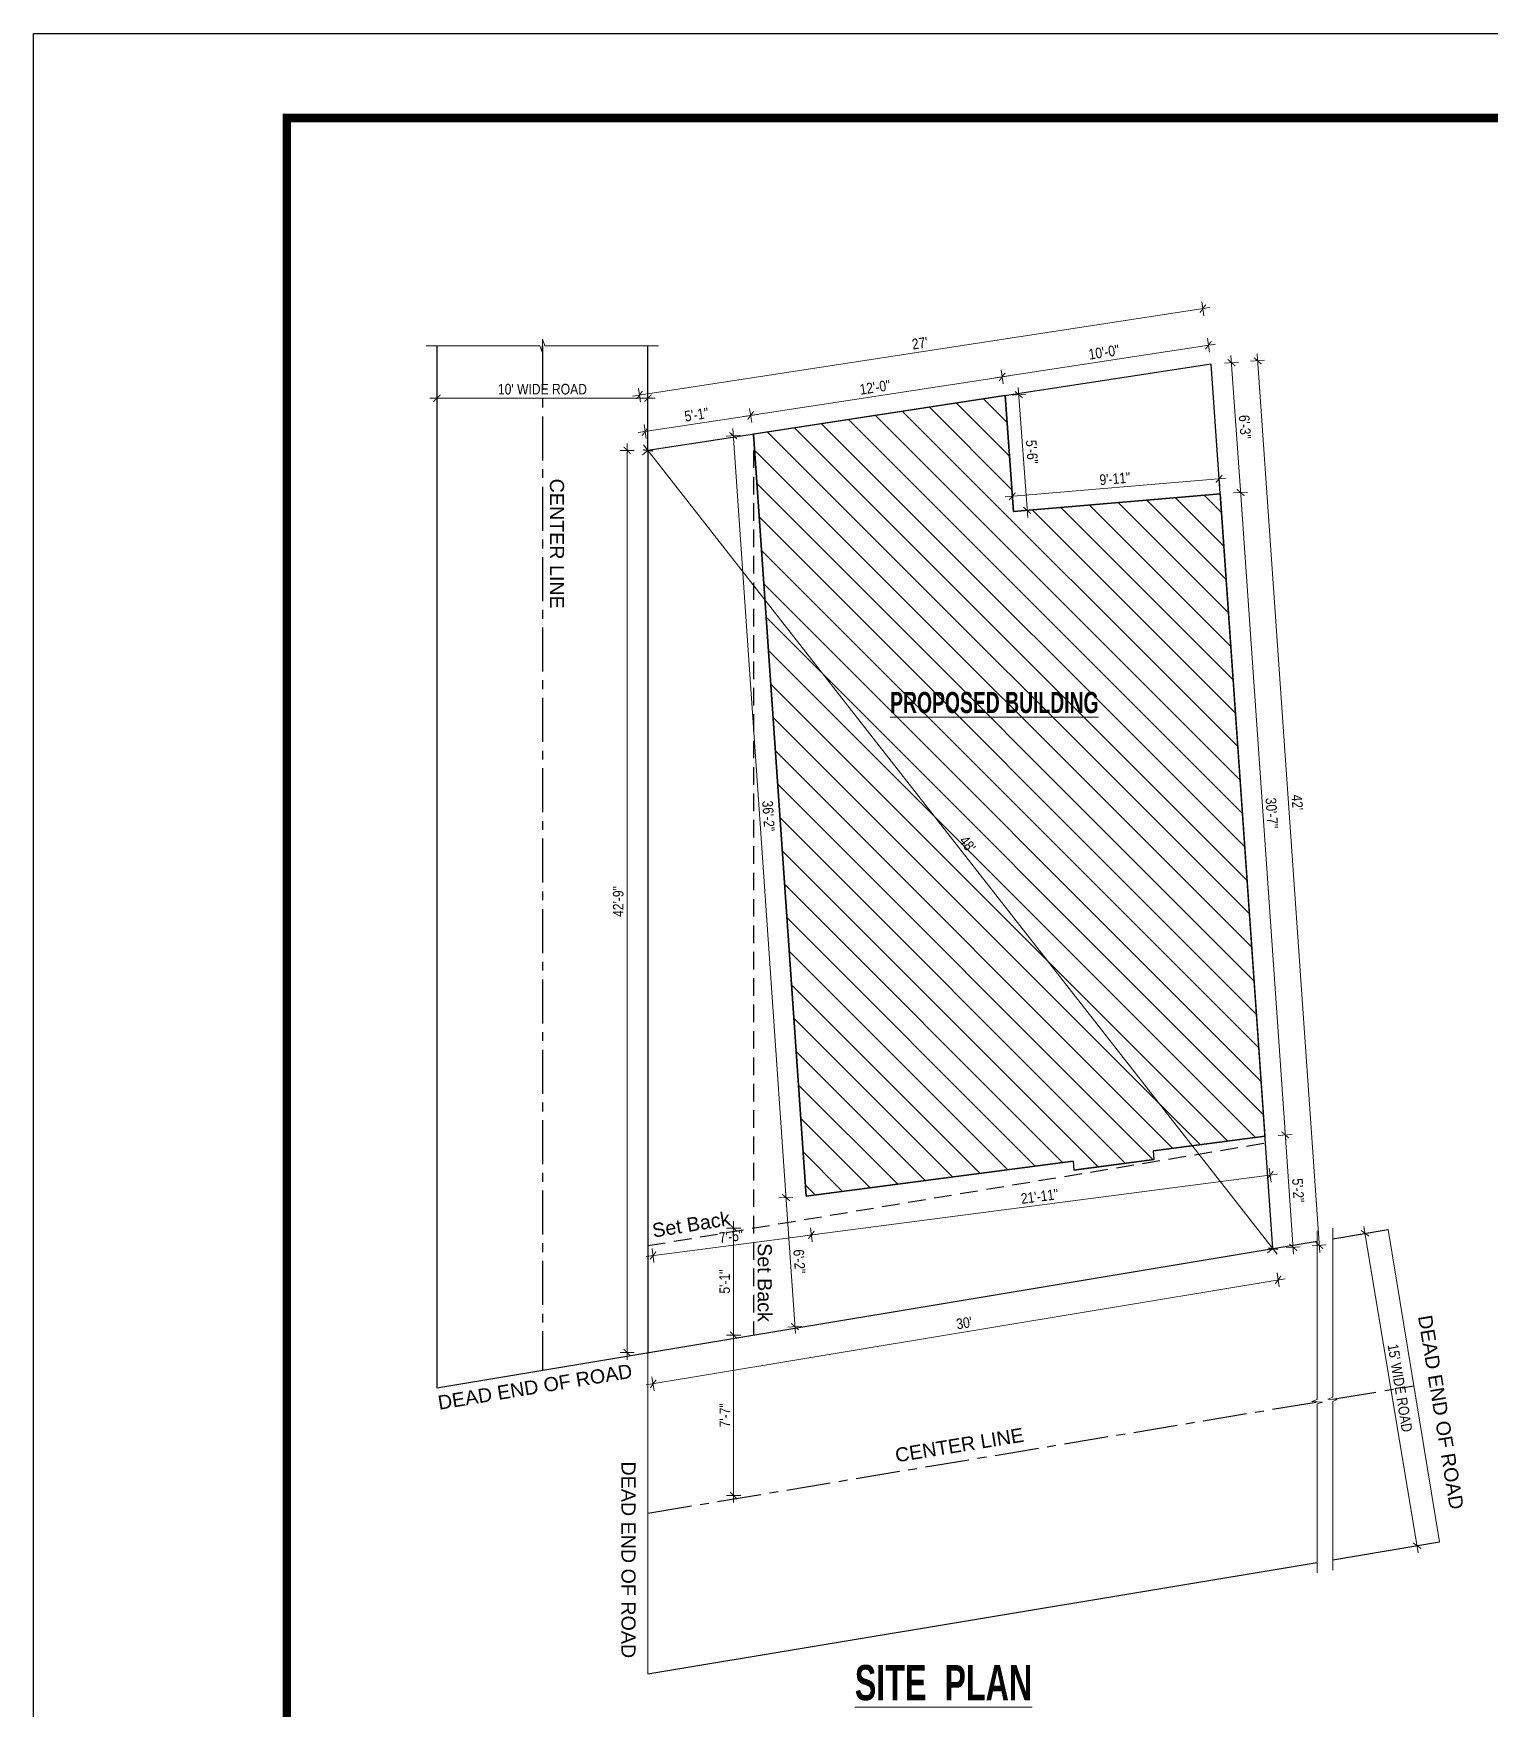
# Model space of a CAD drawing. Header units: inches. Extents: x -5058079 to -5054904, y -3262045 to -3259800.
# Drawn here: x -5058079 to -5057251, y -3260752 to -3259800 of the extents above; entities that cross this region are included whole.
import ezdxf

# ---------------------------------------------------------------- set-up
doc = ezdxf.new("R2010")
doc.units = ezdxf.units.IN
doc.header["$LTSCALE"] = 2
doc.header["$MEASUREMENT"] = 0
doc.header["$PDMODE"] = 34
doc.linetypes.add('CENTER', pattern=[2, 1.25, -0.25, 0.25, -0.25])
doc.linetypes.add('HIDDEN', pattern=[0.375, 0.25, -0.125])
doc.layers.get('0').update_dxf_attribs({"linetype": 'CONTINUOUS'})
doc.layers.get('DEFPOINTS').update_dxf_attribs({"color": 141, "linetype": 'CONTINUOUS'})
doc.layers.add('A-Hatch', color=7, linetype='CONTINUOUS')
doc.layers.add('WAll', color=20, linetype='CONTINUOUS')
for name, color, linetype, lineweight in [('DIM 1-100', 4, 'CONTINUOUS', 13), ('Text-100.w', 254, 'CONTINUOUS', 9), ('TEXTLAYER', 7, 'CONTINUOUS', 18), ('Toilet', 7, 'CONTINUOUS', 25)]:
    doc.layers.add(name, color=color, linetype=linetype, lineweight=lineweight)
doc.styles.add('Arial', font='arial.ttf', dxfattribs={"width": 0.8, "height": 12})
doc.styles.get("Standard").update_dxf_attribs({"font": 'ARIALN.TTF'})
doc.dimstyles.new('1 by 96', dxfattribs={"dimtxt": 6, "dimasz": 4, "dimexe": 4, "dimexo": 4, "dimgap": 2, "dimtad": 1, "dimdec": 0, "dimzin": 0, "dimdsep": 46, "dimlunit": 4, "dimtxsty": 'Standard', "dimblk": 'ARCHTICK', "dimcen": 0, "dimdle": 4, "dimadec": 0, "dimazin": 0, "dimtfac": 1, "dimtdec": 0, "dimtix": 1, "dimtofl": 0, "dimtmove": 1, "dimatfit": 3, "dimldrblk": 'ARCHTICK', "dimfxl": 4, "dimfxlon": 1, "dimtolj": 1, "dimtzin": 0, "dimlwd": -1, "dimlwe": -1, "dimarcsym": 0})

# ---------------------------------------------------------------- blocks, each defined once
blk = doc.blocks.new('_ArchTick')
at = {"color": 0, "linetype": 'ByBlock', "const_width": 0.15}
blk.add_lwpolyline([(-0.5, -0.5), (0.5, 0.5)], dxfattribs=at)
blk = doc.blocks.new('*D2178')
at = {"layer": 'DEFPOINTS', "color": 0, "ltscale": 0.5, "transparency": 16777216}
for p in [(-5057729.38, -3260036.76), (-5057374.07, -3260490.44), (-5057374.07, -3260490.44)]:
    blk.add_point(p, dxfattribs=at)
at = {"layer": 'DIM 1-100', "color": 0, "ltscale": 0.5, "transparency": 16777216}
for p, q in [((-5057729.38, -3260036.76), (-5057732.53, -3260039.22)), ((-5057731.85, -3260033.61), (-5057371.6, -3260493.59)), ((-5057374.07, -3260490.44), (-5057377.22, -3260492.91))]:
    blk.add_line(p, q, dxfattribs=at)
at = {"layer": 'DIM 1-100', "color": 0, "ltscale": 0.5, "transparency": 16777216, "xscale": 4, "yscale": 4, "zscale": 4}
for p, rotation in [((-5057729.38, -3260036.76), 128.0667426093354), ((-5057374.07, -3260490.44), 308.0667426093354)]:
    blk.add_blockref('_ArchTick', p, dxfattribs=dict(at, rotation=rotation))
at = {"layer": 'DIM 1-100', "color": 0, "ltscale": 0.5, "transparency": 16777216, "insert": (-5057547.74, -3260260.48), "char_height": 6, "attachment_point": 5, "rotation": 308.06674}
blk.add_mtext("\\A1;48'", dxfattribs=at)
blk = doc.blocks.new('*D2161')
at = {"layer": 'DEFPOINTS', "color": 0, "ltscale": 0.5, "transparency": 16777216}
for p in [(-5057573.43, -3260523.61), (-5057292.14, -3260659.29), (-5057543.9, -3260701.17)]:
    blk.add_point(p, dxfattribs=at)
at = {"layer": 'DIM 1-100', "color": 0, "ltscale": 0.5, "transparency": 16777216}
for p, q in [((-5057325.62, -3260482.39), (-5057317.73, -3260481.07)), ((-5057322.33, -3260477.78), (-5057291.48, -3260663.24)), ((-5057296.09, -3260659.95), (-5057288.19, -3260658.63))]:
    blk.add_line(p, q, dxfattribs=at)
at = {"layer": 'DIM 1-100', "color": 0, "ltscale": 0.5, "transparency": 16777216, "xscale": 4, "yscale": 4, "zscale": 4}
for p, rotation in [((-5057321.67, -3260481.73), 99.44413642859959), ((-5057292.14, -3260659.29), 279.4441364285996)]:
    blk.add_blockref('_ArchTick', p, dxfattribs=dict(at, rotation=rotation))
at = {"layer": 'DIM 1-100', "color": 0, "ltscale": 0.5, "transparency": 16777216, "insert": (-5057301.87, -3260569.67), "char_height": 6, "attachment_point": 5, "rotation": 279.44414}
blk.add_mtext("\\A1;15' WIDE ROAD", dxfattribs=at)
blk = doc.blocks.new('*D2162')
at = {"layer": 'DEFPOINTS', "color": 0, "ltscale": 0.5, "transparency": 16777216}
for p in [(-5057849.38, -3260007.09), (-5057849.38, -3260007.09), (-5057729.38, -3260007.09)]:
    blk.add_point(p, dxfattribs=at)
at = {"layer": 'DIM 1-100', "color": 0, "ltscale": 0.5, "transparency": 16777216}
for p, q in [((-5057725.38, -3260007.09), (-5057853.38, -3260007.09)), ((-5057849.38, -3260007.09), (-5057849.38, -3260003.09)), ((-5057729.38, -3260007.09), (-5057729.38, -3260011.09))]:
    blk.add_line(p, q, dxfattribs=at)
at = {"layer": 'DIM 1-100', "color": 0, "ltscale": 0.5, "transparency": 16777216, "xscale": 4, "yscale": 4, "zscale": 4, "rotation": 180}
blk.add_blockref('_ArchTick', (-5057849.38, -3260007.09), dxfattribs=at)
at = {"layer": 'DIM 1-100', "color": 0, "ltscale": 0.5, "transparency": 16777216, "xscale": 4, "yscale": 4, "zscale": 4}
blk.add_blockref('_ArchTick', (-5057729.38, -3260007.09), dxfattribs=at)
at = {"layer": 'DIM 1-100', "color": 0, "ltscale": 0.5, "transparency": 16777216, "insert": (-5057789.38, -3260001.98), "char_height": 6, "attachment_point": 5}
blk.add_mtext("\\A1;10' WIDE ROAD", dxfattribs=at)
blk = doc.blocks.new('*D2163')
at = {"layer": 'DEFPOINTS', "color": 0, "ltscale": 0.5, "transparency": 16777216}
for p in [(-5057409.12, -3259987.67), (-5057734.2, -3260005.32), (-5057729.38, -3260036.76)]:
    blk.add_point(p, dxfattribs=at)
at = {"layer": 'DIM 1-100', "color": 0, "ltscale": 0.5, "transparency": 16777216}
for p, q in [((-5057413.34, -3259960.19), (-5057414.55, -3259952.28)), ((-5057409.99, -3259955.63), (-5057738.16, -3260005.93)), ((-5057733.6, -3260009.28), (-5057734.81, -3260001.37))]:
    blk.add_line(p, q, dxfattribs=at)
at = {"layer": 'DIM 1-100', "color": 0, "ltscale": 0.5, "transparency": 16777216, "xscale": 4, "yscale": 4, "zscale": 4}
for p, rotation in [((-5057413.94, -3259956.23), 8.714742018603772), ((-5057734.2, -3260005.32), 188.7147420186037)]:
    blk.add_blockref('_ArchTick', p, dxfattribs=dict(at, rotation=rotation))
at = {"layer": 'DIM 1-100', "color": 0, "ltscale": 0.5, "transparency": 16777216, "insert": (-5057574.83, -3259975.82), "char_height": 6, "attachment_point": 5, "rotation": 8.71474}
blk.add_mtext("\\A1;27'", dxfattribs=at)
blk = doc.blocks.new('*D2164')
at = {"layer": 'DEFPOINTS', "color": 0, "ltscale": 0.5, "transparency": 16777216}
for p in [(-5057409.12, -3259987.67), (-5057382.79, -3259985.83), (-5057374.07, -3260490.44)]:
    blk.add_point(p, dxfattribs=at)
at = {"layer": 'DIM 1-100', "color": 0, "ltscale": 0.5, "transparency": 16777216}
for p, q in [((-5057386.78, -3259986.11), (-5057378.8, -3259985.55)), ((-5057347.46, -3260492.6), (-5057383.07, -3259981.84)), ((-5057351.73, -3260488.89), (-5057343.75, -3260488.33))]:
    blk.add_line(p, q, dxfattribs=at)
at = {"layer": 'DIM 1-100', "color": 0, "ltscale": 0.5, "transparency": 16777216, "xscale": 4, "yscale": 4, "zscale": 4}
for p, rotation in [((-5057382.79, -3259985.83), 93.98810611421479), ((-5057347.74, -3260488.61), 273.9881061142148)]:
    blk.add_blockref('_ArchTick', p, dxfattribs=dict(at, rotation=rotation))
at = {"layer": 'DIM 1-100', "color": 0, "ltscale": 0.5, "transparency": 16777216, "insert": (-5057360.27, -3260236.87), "char_height": 6, "attachment_point": 5, "rotation": 273.98811}
blk.add_mtext("\\A1;42'", dxfattribs=at)
blk = doc.blocks.new('*D2165')
at = {"layer": 'DEFPOINTS', "color": 0, "ltscale": 0.5, "transparency": 16777216}
for p in [(-5057403.98, -3260061.49), (-5057392.53, -3260060.69), (-5057378.52, -3260426.6)]:
    blk.add_point(p, dxfattribs=at)
at = {"layer": 'DIM 1-100', "color": 0, "ltscale": 0.5, "transparency": 16777216}
for p, q in [((-5057366.79, -3260429.79), (-5057392.81, -3260056.7)), ((-5057396.52, -3260060.97), (-5057388.54, -3260060.41)), ((-5057371.06, -3260426.08), (-5057363.08, -3260425.52))]:
    blk.add_line(p, q, dxfattribs=at)
at = {"layer": 'DIM 1-100', "color": 0, "ltscale": 0.5, "transparency": 16777216, "xscale": 4, "yscale": 4, "zscale": 4}
for p, rotation in [((-5057392.53, -3260060.69), 93.98810611440439), ((-5057367.07, -3260425.8), 273.9881061144044)]:
    blk.add_blockref('_ArchTick', p, dxfattribs=dict(at, rotation=rotation))
at = {"layer": 'DIM 1-100', "color": 0, "ltscale": 0.5, "transparency": 16777216, "insert": (-5057374.75, -3260242.89), "char_height": 6, "attachment_point": 5, "rotation": 273.98811}
blk.add_mtext('\\A1;30\'-7"', dxfattribs=at)
blk = doc.blocks.new('*D2166')
at = {"layer": 'DEFPOINTS', "color": 0, "ltscale": 0.5, "transparency": 16777216}
for p in [(-5057378.52, -3260426.6), (-5057374.07, -3260490.44), (-5057362.62, -3260489.65)]:
    blk.add_point(p, dxfattribs=at)
at = {"layer": 'DIM 1-100', "color": 0, "ltscale": 0.5, "transparency": 16777216}
for p, q in [((-5057371.06, -3260426.08), (-5057363.08, -3260425.52)), ((-5057367.35, -3260421.81), (-5057362.34, -3260493.64)), ((-5057366.61, -3260489.92), (-5057358.63, -3260489.37))]:
    blk.add_line(p, q, dxfattribs=at)
at = {"layer": 'DIM 1-100', "color": 0, "ltscale": 0.5, "transparency": 16777216, "xscale": 4, "yscale": 4, "zscale": 4}
for p, rotation in [((-5057367.07, -3260425.8), 93.98810609594699), ((-5057362.62, -3260489.65), 273.988106095947)]:
    blk.add_blockref('_ArchTick', p, dxfattribs=dict(at, rotation=rotation))
at = {"layer": 'DIM 1-100', "color": 0, "ltscale": 0.5, "transparency": 16777216, "insert": (-5057359.8, -3260457.37), "char_height": 6, "attachment_point": 5, "rotation": 273.98811}
blk.add_mtext('\\A1;5\'-2"', dxfattribs=at)
blk = doc.blocks.new('*D2167')
at = {"layer": 'DEFPOINTS', "color": 0, "ltscale": 0.5, "transparency": 16777216}
for p in [(-5057409.12, -3259987.67), (-5057397.67, -3259986.87), (-5057403.98, -3260061.49)]:
    blk.add_point(p, dxfattribs=at)
at = {"layer": 'DIM 1-100', "color": 0, "ltscale": 0.5, "transparency": 16777216}
for p, q in [((-5057401.66, -3259987.15), (-5057393.68, -3259986.59)), ((-5057392.25, -3260064.68), (-5057397.95, -3259982.88)), ((-5057396.52, -3260060.97), (-5057388.54, -3260060.41))]:
    blk.add_line(p, q, dxfattribs=at)
at = {"layer": 'DIM 1-100', "color": 0, "ltscale": 0.5, "transparency": 16777216, "xscale": 4, "yscale": 4, "zscale": 4}
for p, rotation in [((-5057397.67, -3259986.87), 93.98810609594699), ((-5057392.53, -3260060.69), 273.988106095947)]:
    blk.add_blockref('_ArchTick', p, dxfattribs=dict(at, rotation=rotation))
at = {"layer": 'DIM 1-100', "color": 0, "ltscale": 0.5, "transparency": 16777216, "insert": (-5057390.05, -3260023.43), "char_height": 6, "attachment_point": 5, "rotation": 273.98811}
blk.add_mtext('\\A1;6\'-3"', dxfattribs=at)
blk = doc.blocks.new('*D2168')
at = {"layer": 'DEFPOINTS', "color": 0, "ltscale": 0.5, "transparency": 16777216}
for p in [(-5057526.38, -3260005.64), (-5057671.02, -3260016.87), (-5057669.38, -3260027.56)]:
    blk.add_point(p, dxfattribs=at)
at = {"layer": 'DIM 1-100', "color": 0, "ltscale": 0.5, "transparency": 16777216}
for p, q in [((-5057524.07, -3259994.34), (-5057674.98, -3260017.48)), ((-5057527.42, -3259998.9), (-5057528.63, -3259991)), ((-5057670.42, -3260020.82), (-5057671.63, -3260012.92))]:
    blk.add_line(p, q, dxfattribs=at)
at = {"layer": 'DIM 1-100', "color": 0, "ltscale": 0.5, "transparency": 16777216, "xscale": 4, "yscale": 4, "zscale": 4}
for p, rotation in [((-5057528.02, -3259994.95), 8.714742018390425), ((-5057671.02, -3260016.87), 188.7147420183904)]:
    blk.add_blockref('_ArchTick', p, dxfattribs=dict(at, rotation=rotation))
at = {"layer": 'DIM 1-100', "color": 0, "ltscale": 0.5, "transparency": 16777216, "insert": (-5057600.29, -3260000.91), "char_height": 6, "attachment_point": 5, "rotation": 8.71474}
blk.add_mtext('\\A1;12\'-0"', dxfattribs=at)
blk = doc.blocks.new('*D2169')
at = {"layer": 'DEFPOINTS', "color": 0, "ltscale": 0.5, "transparency": 16777216}
for p in [(-5057731.02, -3260026.07), (-5057669.38, -3260027.56), (-5057729.38, -3260036.76)]:
    blk.add_point(p, dxfattribs=at)
at = {"layer": 'DIM 1-100', "color": 0, "ltscale": 0.5, "transparency": 16777216}
for p, q in [((-5057667.07, -3260016.26), (-5057734.98, -3260026.67)), ((-5057670.42, -3260020.82), (-5057671.63, -3260012.92)), ((-5057730.42, -3260030.02), (-5057731.63, -3260022.11))]:
    blk.add_line(p, q, dxfattribs=at)
at = {"layer": 'DIM 1-100', "color": 0, "ltscale": 0.5, "transparency": 16777216, "xscale": 4, "yscale": 4, "zscale": 4}
for p, rotation in [((-5057671.02, -3260016.87), 8.714742010888106), ((-5057731.02, -3260026.07), 188.7147420108881)]:
    blk.add_blockref('_ArchTick', p, dxfattribs=dict(at, rotation=rotation))
at = {"layer": 'DIM 1-100', "color": 0, "ltscale": 0.5, "transparency": 16777216, "insert": (-5057701.79, -3260016.46), "char_height": 6, "attachment_point": 5, "rotation": 8.71474}
blk.add_mtext('\\A1;5\'-1"', dxfattribs=at)
blk = doc.blocks.new('*D2170')
at = {"layer": 'DEFPOINTS', "color": 0, "ltscale": 0.5, "transparency": 16777216}
for p in [(-5057410.76, -3259976.98), (-5057409.12, -3259987.67), (-5057526.38, -3260005.75)]:
    blk.add_point(p, dxfattribs=at)
at = {"layer": 'DIM 1-100', "color": 0, "ltscale": 0.5, "transparency": 16777216}
for p, q in [((-5057531.98, -3259995.56), (-5057406.81, -3259976.37)), ((-5057410.16, -3259980.93), (-5057411.37, -3259973.02)), ((-5057527.42, -3259998.91), (-5057528.64, -3259991))]:
    blk.add_line(p, q, dxfattribs=at)
at = {"layer": 'DIM 1-100', "color": 0, "ltscale": 0.5, "transparency": 16777216, "xscale": 4, "yscale": 4, "zscale": 4}
for p, rotation in [((-5057410.76, -3259976.98), 8.71474201088806), ((-5057528.03, -3259994.95), 188.7147420108881)]:
    blk.add_blockref('_ArchTick', p, dxfattribs=dict(at, rotation=rotation))
at = {"layer": 'DIM 1-100', "color": 0, "ltscale": 0.5, "transparency": 16777216, "insert": (-5057470.16, -3259980.96), "char_height": 6, "attachment_point": 5, "rotation": 8.71474}
blk.add_mtext('\\A1;10\'-0"', dxfattribs=at)
blk = doc.blocks.new('*D2171')
at = {"layer": 'DEFPOINTS', "color": 0, "ltscale": 0.5, "transparency": 16777216}
for p in [(-5057374.07, -3260490.44), (-5057371.12, -3260508.17), (-5057729.38, -3260549.55)]:
    blk.add_point(p, dxfattribs=at)
at = {"layer": 'DIM 1-100', "color": 0, "ltscale": 0.5, "transparency": 16777216}
for p, q in [((-5057371.78, -3260504.23), (-5057370.47, -3260512.12)), ((-5057730.38, -3260567.93), (-5057367.18, -3260507.52)), ((-5057727.09, -3260563.33), (-5057725.78, -3260571.22))]:
    blk.add_line(p, q, dxfattribs=at)
at = {"layer": 'DIM 1-100', "color": 0, "ltscale": 0.5, "transparency": 16777216, "xscale": 4, "yscale": 4, "zscale": 4}
for p, rotation in [((-5057371.12, -3260508.17), 9.444136428714476), ((-5057726.43, -3260567.28), 189.4441364287145)]:
    blk.add_blockref('_ArchTick', p, dxfattribs=dict(at, rotation=rotation))
at = {"layer": 'DIM 1-100', "color": 0, "ltscale": 0.5, "transparency": 16777216, "insert": (-5057549.61, -3260532.73), "char_height": 6, "attachment_point": 5, "rotation": 9.44414}
blk.add_mtext("\\A1;30'", dxfattribs=at)
blk = doc.blocks.new('*D2172')
at = {"layer": 'DEFPOINTS', "color": 0, "ltscale": 0.5, "transparency": 16777216}
for p in [(-5057729.38, -3260036.76), (-5057741.19, -3260549.55), (-5057729.38, -3260549.55)]:
    blk.add_point(p, dxfattribs=at)
at = {"layer": 'DIM 1-100', "color": 0, "ltscale": 0.5, "transparency": 16777216}
for p, q in [((-5057737.19, -3260036.76), (-5057745.19, -3260036.76)), ((-5057741.19, -3260032.76), (-5057741.19, -3260553.55)), ((-5057737.19, -3260549.55), (-5057745.19, -3260549.55))]:
    blk.add_line(p, q, dxfattribs=at)
at = {"layer": 'DIM 1-100', "color": 0, "ltscale": 0.5, "transparency": 16777216, "xscale": 4, "yscale": 4, "zscale": 4}
for p, rotation in [((-5057741.19, -3260036.76), 90), ((-5057741.19, -3260549.55), 270)]:
    blk.add_blockref('_ArchTick', p, dxfattribs=dict(at, rotation=rotation))
at = {"layer": 'DIM 1-100', "color": 0, "ltscale": 0.5, "transparency": 16777216, "insert": (-5057746.25, -3260293.15), "char_height": 6, "attachment_point": 5, "rotation": 90}
blk.add_mtext('\\A1;42\'-9"', dxfattribs=at)
blk = doc.blocks.new('*D2173')
at = {"layer": 'DEFPOINTS', "color": 0, "ltscale": 0.5, "transparency": 16777216}
for p in [(-5057669.38, -3260478.74), (-5057680.68, -3260539.57), (-5057669.38, -3260539.57)]:
    blk.add_point(p, dxfattribs=at)
at = {"layer": 'DIM 1-100', "color": 0, "ltscale": 0.5, "transparency": 16777216}
for p, q in [((-5057680.68, -3260474.74), (-5057680.68, -3260543.57)), ((-5057676.68, -3260478.74), (-5057684.68, -3260478.74)), ((-5057676.68, -3260539.57), (-5057684.68, -3260539.57))]:
    blk.add_line(p, q, dxfattribs=at)
at = {"layer": 'DIM 1-100', "color": 0, "ltscale": 0.5, "transparency": 16777216, "xscale": 4, "yscale": 4, "zscale": 4}
for p, rotation in [((-5057680.68, -3260478.74), 90), ((-5057680.68, -3260539.57), 270)]:
    blk.add_blockref('_ArchTick', p, dxfattribs=dict(at, rotation=rotation))
at = {"layer": 'DIM 1-100', "color": 0, "ltscale": 0.5, "transparency": 16777216, "insert": (-5057685.74, -3260509.15), "char_height": 6, "attachment_point": 5, "rotation": 90}
blk.add_mtext('\\A1;5\'-1"', dxfattribs=at)
blk = doc.blocks.new('*D2174')
at = {"layer": 'DEFPOINTS', "color": 0, "ltscale": 0.5, "transparency": 16777216}
for p in [(-5057669.38, -3260539.57), (-5057680.68, -3260630.8), (-5057669.38, -3260630.8)]:
    blk.add_point(p, dxfattribs=at)
at = {"layer": 'DIM 1-100', "color": 0, "ltscale": 0.5, "transparency": 16777216}
for p, q in [((-5057676.68, -3260539.57), (-5057684.68, -3260539.57)), ((-5057680.68, -3260535.57), (-5057680.68, -3260634.8)), ((-5057676.68, -3260630.8), (-5057684.68, -3260630.8))]:
    blk.add_line(p, q, dxfattribs=at)
at = {"layer": 'DIM 1-100', "color": 0, "ltscale": 0.5, "transparency": 16777216, "xscale": 4, "yscale": 4, "zscale": 4}
for p, rotation in [((-5057680.68, -3260539.57), 90), ((-5057680.68, -3260630.8), 270)]:
    blk.add_blockref('_ArchTick', p, dxfattribs=dict(at, rotation=rotation))
at = {"layer": 'DIM 1-100', "color": 0, "ltscale": 0.5, "transparency": 16777216, "insert": (-5057685.68, -3260585.19), "char_height": 6, "attachment_point": 5, "rotation": 90}
blk.add_mtext('\\A1;7\'-7"', dxfattribs=at)
blk = doc.blocks.new('*D2175')
at = {"layer": 'DEFPOINTS', "color": 0, "ltscale": 0.5, "transparency": 16777216}
for p in [(-5057378.52, -3260426.6), (-5057375.65, -3260448.68), (-5057639.38, -3260460.57)]:
    blk.add_point(p, dxfattribs=at)
at = {"layer": 'DIM 1-100', "color": 0, "ltscale": 0.5, "transparency": 16777216}
for p, q in [((-5057376.16, -3260444.71), (-5057375.13, -3260452.65)), ((-5057640.47, -3260483.17), (-5057371.68, -3260448.16)), ((-5057637.02, -3260478.69), (-5057635.99, -3260486.62))]:
    blk.add_line(p, q, dxfattribs=at)
at = {"layer": 'DIM 1-100', "color": 0, "ltscale": 0.5, "transparency": 16777216, "xscale": 4, "yscale": 4, "zscale": 4}
for p, rotation in [((-5057375.65, -3260448.68), 7.42034949813896), ((-5057636.51, -3260482.65), 187.420349498139)]:
    blk.add_blockref('_ArchTick', p, dxfattribs=dict(at, rotation=rotation))
at = {"layer": 'DIM 1-100', "color": 0, "ltscale": 0.5, "transparency": 16777216, "insert": (-5057506.72, -3260460.7), "char_height": 6, "attachment_point": 5, "rotation": 7.42035}
blk.add_mtext('\\A1;21\'-11"', dxfattribs=at)
blk = doc.blocks.new('*D2176')
at = {"layer": 'DEFPOINTS', "color": 0, "ltscale": 0.5, "transparency": 16777216}
for p in [(-5057526.38, -3260005.64), (-5057518.6, -3260005.07), (-5057521.57, -3260071.46)]:
    blk.add_point(p, dxfattribs=at)
at = {"layer": 'DIM 1-100', "color": 0, "ltscale": 0.5, "transparency": 16777216}
for p, q in [((-5057522.39, -3260005.35), (-5057514.61, -3260004.78)), ((-5057513.49, -3260074.88), (-5057518.89, -3260001.08)), ((-5057517.58, -3260071.17), (-5057509.8, -3260070.6))]:
    blk.add_line(p, q, dxfattribs=at)
at = {"layer": 'DIM 1-100', "color": 0, "ltscale": 0.5, "transparency": 16777216, "xscale": 4, "yscale": 4, "zscale": 4}
for p, rotation in [((-5057518.6, -3260005.07), 94.18119219967784), ((-5057513.79, -3260070.89), 274.1811921996778)]:
    blk.add_blockref('_ArchTick', p, dxfattribs=dict(at, rotation=rotation))
at = {"layer": 'DIM 1-100', "color": 0, "ltscale": 0.5, "transparency": 16777216, "insert": (-5057511.14, -3260037.61), "char_height": 6, "attachment_point": 5, "rotation": 274.18119}
blk.add_mtext('\\A1;5\'-6"', dxfattribs=at)
blk = doc.blocks.new('*D2177')
at = {"layer": 'DEFPOINTS', "color": 0, "ltscale": 0.5, "transparency": 16777216}
for p in [(-5057522.3, -3260062.89), (-5057403.98, -3260061.49), (-5057521.57, -3260071.46)]:
    blk.add_point(p, dxfattribs=at)
at = {"layer": 'DIM 1-100', "color": 0, "ltscale": 0.5, "transparency": 16777216}
for p, q in [((-5057400.72, -3260052.57), (-5057526.28, -3260063.23)), ((-5057404.37, -3260056.9), (-5057405.04, -3260048.92)), ((-5057521.96, -3260066.87), (-5057522.64, -3260058.9))]:
    blk.add_line(p, q, dxfattribs=at)
at = {"layer": 'DIM 1-100', "color": 0, "ltscale": 0.5, "transparency": 16777216, "xscale": 4, "yscale": 4, "zscale": 4}
for p, rotation in [((-5057404.7, -3260052.91), 4.849819203410419), ((-5057522.3, -3260062.89), 184.8498192034105)]:
    blk.add_blockref('_ArchTick', p, dxfattribs=dict(at, rotation=rotation))
at = {"layer": 'DIM 1-100', "color": 0, "ltscale": 0.5, "transparency": 16777216, "insert": (-5057463.93, -3260052.85), "char_height": 6, "attachment_point": 5, "rotation": 4.84982}
blk.add_mtext('\\A1;9\'-11"', dxfattribs=at)
blk = doc.blocks.new('*D2158')
at = {"layer": 'DEFPOINTS', "color": 0, "ltscale": 0.5, "transparency": 16777216}
for p in [(-5057669.38, -3260027.56), (-5057650.93, -3260461.37), (-5057639.38, -3260460.57)]:
    blk.add_point(p, dxfattribs=at)
at = {"layer": 'DIM 1-100', "color": 0, "ltscale": 0.5, "transparency": 16777216}
for p, q in [((-5057676.94, -3260028.08), (-5057684.92, -3260028.64)), ((-5057681.21, -3260024.37), (-5057650.65, -3260465.36)), ((-5057646.94, -3260461.1), (-5057654.92, -3260461.65))]:
    blk.add_line(p, q, dxfattribs=at)
at = {"layer": 'DIM 1-100', "color": 0, "ltscale": 0.5, "transparency": 16777216, "xscale": 4, "yscale": 4, "zscale": 4}
for p, rotation in [((-5057680.93, -3260028.36), 93.96321503378323), ((-5057650.93, -3260461.37), 273.9632150337832)]:
    blk.add_blockref('_ArchTick', p, dxfattribs=dict(at, rotation=rotation))
at = {"layer": 'DIM 1-100', "color": 0, "ltscale": 0.5, "transparency": 16777216, "insert": (-5057660.88, -3260244.52), "char_height": 6, "attachment_point": 5, "rotation": 273.96322}
blk.add_mtext('\\A1;36\'-2"', dxfattribs=at)
blk = doc.blocks.new('*D2159')
at = {"layer": 'DEFPOINTS', "color": 0, "ltscale": 0.5, "transparency": 16777216}
for p in [(-5057639.38, -3260460.57), (-5057645.85, -3260534.72), (-5057636.26, -3260534.06)]:
    blk.add_point(p, dxfattribs=at)
at = {"layer": 'DIM 1-100', "color": 0, "ltscale": 0.5, "transparency": 16777216}
for p, q in [((-5057646.94, -3260461.1), (-5057654.92, -3260461.65)), ((-5057651.21, -3260457.38), (-5057645.57, -3260538.71)), ((-5057641.86, -3260534.44), (-5057649.84, -3260535))]:
    blk.add_line(p, q, dxfattribs=at)
at = {"layer": 'DIM 1-100', "color": 0, "ltscale": 0.5, "transparency": 16777216, "xscale": 4, "yscale": 4, "zscale": 4}
for p, rotation in [((-5057650.93, -3260461.37), 93.96321503379536), ((-5057645.85, -3260534.72), 273.9632150337954)]:
    blk.add_blockref('_ArchTick', p, dxfattribs=dict(at, rotation=rotation))
at = {"layer": 'DIM 1-100', "color": 0, "ltscale": 0.5, "transparency": 16777216, "insert": (-5057643.34, -3260497.7), "char_height": 6, "attachment_point": 5, "rotation": 273.96322}
blk.add_mtext('\\A1;6\'-2"', dxfattribs=at)
blk = doc.blocks.new('*D2160')
at = {"layer": 'DEFPOINTS', "color": 0, "ltscale": 0.5, "transparency": 16777216}
for p in [(-5057639.38, -3260460.57), (-5057729.38, -3260472.3), (-5057726.51, -3260494.38)]:
    blk.add_point(p, dxfattribs=at)
at = {"layer": 'DIM 1-100', "color": 0, "ltscale": 0.5, "transparency": 16777216}
for p, q in [((-5057632.54, -3260482.14), (-5057730.47, -3260494.89)), ((-5057637.02, -3260478.69), (-5057635.99, -3260486.62)), ((-5057727.02, -3260490.41), (-5057725.99, -3260498.34))]:
    blk.add_line(p, q, dxfattribs=at)
at = {"layer": 'DIM 1-100', "color": 0, "ltscale": 0.5, "transparency": 16777216, "xscale": 4, "yscale": 4, "zscale": 4}
for p, rotation in [((-5057636.51, -3260482.65), 7.42034949813572), ((-5057726.51, -3260494.38), 187.4203494981357)]:
    blk.add_blockref('_ArchTick', p, dxfattribs=dict(at, rotation=rotation))
at = {"layer": 'DIM 1-100', "color": 0, "ltscale": 0.5, "transparency": 16777216, "insert": (-5057682.16, -3260483.51), "char_height": 6, "attachment_point": 5, "rotation": 7.42035}
blk.add_mtext('\\A1;7\'-5"', dxfattribs=at)

msp = doc.modelspace()

# ---------------------------------------------------------------- hatches: boundary and pattern name
at = {"layer": 'A-Hatch'}
h = msp.add_hatch(dxfattribs=at)
h.set_pattern_fill('ANSI31', color=256, scale=100, angle=-90)
h.set_pattern_definition([(315, (-6990.623, -1785.796), (8.838834765, 8.838834765), [])])
h.paths.add_polyline_path([(-5057403.98, -3260061.49), (-5057521.57, -3260071.46), (-5057526.38, -3260005.64), (-5057669.38, -3260027.56), (-5057639.38, -3260460.57), (-5057487.6, -3260440.81), (-5057487.26, -3260445.79), (-5057441.64, -3260439.85), (-5057441.99, -3260434.87), (-5057378.52, -3260426.6)])
h.paths.add_polyline_path([(-5057556.24, -3260259.7), (-5057548.86, -3260269.12), (-5057539.03, -3260261.42), (-5057546.41, -3260252)], flags=24)
h.paths.add_polyline_path([(-5057594.8, -3260192.65), (-5057470.27, -3260192.65), (-5057470.27, -3260167.49), (-5057594.8, -3260167.49)], flags=24)

# ---------------------------------------------------------------- linework, layer by layer
at = {"ltscale": 0.5}
for p, q in [((-5057729.38, -3260036.76), (-5057729.38, -3259977.42)), ((-5057409.12, -3259987.67), (-5057729.38, -3260036.76)), ((-5057374.07, -3260490.44), (-5057409.12, -3259987.67)), ((-5057526.38, -3260005.64), (-5057521.57, -3260071.46)), ((-5057639.38, -3260460.57), (-5057669.38, -3260027.56)), ((-5057521.57, -3260071.46), (-5057403.98, -3260061.49)), ((-5057378.52, -3260426.6), (-5057441.99, -3260434.87)), ((-5057441.64, -3260439.85), (-5057441.99, -3260434.87)), ((-5057487.6, -3260440.81), (-5057639.38, -3260460.57)), ((-5057487.6, -3260440.81), (-5057487.26, -3260445.79)), ((-5057482, -3260445.12), (-5057487.26, -3260445.79)), ((-5057441.64, -3260439.85), (-5057482, -3260445.12))]:
    msp.add_line(p, q, dxfattribs=at)
msp.add_lwpolyline([(-5058078.7, -3262044.85), (-5058078.7, -3259799.81), (-5054903.9, -3259799.81), (-5054903.9, -3262044.85)], close=True)
at = {"const_width": 4.8}
msp.add_lwpolyline([(-5054951.9, -3261996.85), (-5054951.9, -3259847.81), (-5057934.7, -3259847.81), (-5057934.7, -3261996.85)], close=True, dxfattribs=at)
at = {"ltscale": 0.5}
msp.add_lwpolyline([(-5057403.98, -3260061.49), (-5057521.57, -3260071.46), (-5057526.38, -3260005.64), (-5057669.38, -3260027.56), (-5057639.38, -3260460.57), (-5057487.6, -3260440.81), (-5057487.26, -3260445.79), (-5057441.64, -3260439.85), (-5057441.99, -3260434.87), (-5057378.52, -3260426.6)], close=True, dxfattribs=at)
at = {"layer": 'DIM 1-100', "linetype": 'Continuous'}
for p, q in [((-5057308.61, -3260479.56), (-5057279.32, -3260657.16)), ((-5057729.38, -3260549.55), (-5057729.38, -3260732.02))]:
    msp.add_line(p, q, dxfattribs=at)
for points in [[(-5057855.38, -3259977.42), (-5057790.78, -3259977.42), (-5057789.51, -3259980.84), (-5057789.26, -3259973.47), (-5057787.93, -3259977.42), (-5057723.38, -3259977.42)], [(-5057349.04, -3260480.28), (-5057349.04, -3260576.21), (-5057352.03, -3260577.39), (-5057345.94, -3260577.64), (-5057349.04, -3260578.55), (-5057349.04, -3260674.75)], [(-5057340.14, -3260478.8), (-5057340.14, -3260574.82), (-5057342.94, -3260575.91), (-5057337.64, -3260576.16), (-5057340.14, -3260577.29), (-5057340.14, -3260673.27)]]:
    msp.add_lwpolyline(points, dxfattribs=at)
at = {"layer": 'Toilet', "linetype": 'CENTER', "ltscale": 10}
for p, q in [((-5057789.38, -3259977.42), (-5057789.38, -3260559.53)), ((-5057340.17, -3260576.04), (-5057293.97, -3260568.36)), ((-5057729.38, -3260640.78), (-5057349.03, -3260577.52))]:
    msp.add_line(p, q, dxfattribs=at)
at = {"layer": 'Toilet', "linetype": 'HIDDEN', "ltscale": 20}
for p, q in [((-5057669.38, -3260036.76), (-5057669.38, -3260539.57)), ((-5057729.38, -3260488.72), (-5057378.26, -3260430.32))]:
    msp.add_line(p, q, dxfattribs=at)
at = {"layer": 'WAll'}
for p, q in [((-5057849.38, -3259977.42), (-5057849.38, -3260569.51)), ((-5057729.38, -3260036.76), (-5057729.38, -3260549.55)), ((-5057340.14, -3260484.8), (-5057308.61, -3260479.56)), ((-5057849.38, -3260569.51), (-5057349.04, -3260486.28)), ((-5057340.14, -3260667.27), (-5057279.32, -3260657.16)), ((-5057729.38, -3260732.02), (-5057349.04, -3260668.75))]:
    msp.add_line(p, q, dxfattribs=at)

# ---------------------------------------------------------------- texts
at = {"layer": 'Text-100.w', "attachment_point": 2, "style": 'Arial'}
for s, insert, char_height, width in [('\\A1;{\\fArial Narrow|b1|i0|c0|p34;\\LPROPOSED BUILDING}', (-5057532.47, -3260174.02), 12, 192.8718), ('\\A1;{\\fArial Narrow|b1|i0|c0|p34;\\LSITE  PLAN\\P\\fArial Narrow|b0|i0|c0|p34;\\H0.8x;\\lLAND AREA : 1197.71 SQ.FT.\\PSITE AREA : 1197.71 SQ.FT.\\PPLINTH AREA: 741.12 SQ.FT.}', (-5057561.38, -3260727.09), 20, 569.1024)]:
    msp.add_mtext(s, dxfattribs=dict(at, insert=insert, char_height=char_height, width=width))
at = {"layer": 'TEXTLAYER', "ltscale": 5, "char_height": 8, "attachment_point": 1}
for s, insert, width, rotation in [('{\\fArial|b0|i0|c0|p34;CENTER LINE}', (-5057777.1, -3260052.82), 90.522, 270), ('{\\fArial|b0|i0|c0|p34;Set Back}', (-5057727.54, -3260476.3), 90.522, 9.23447), ('{\\fArial|b0|i0|c0|p34;Set Back}', (-5057658.99, -3260487.34), 128.7501, 270), ('{\\fArial|b0|i0|c0|p34;DEAD END OF ROAD}', (-5057283.77, -3260527.65), 116.7374, 279.40295), ('{\\fArial|b0|i0|c0|p34;DEAD END OF ROAD}', (-5057849.38, -3260574.17), 118.8011, 9.44414), ('{\\fArial|b0|i0|c0|p34;CENTER LINE}', (-5057589.43, -3260604.02), 90.522, 9.23447), ('{\\fArial|b0|i0|c0|p34;DEAD END OF ROAD}', (-5057736.44, -3260611.42), 118.8011, 270)]:
    msp.add_mtext(s, dxfattribs=dict(at, insert=insert, width=width, rotation=rotation))

# ---------------------------------------------------------------- dimensions: what is measured, and where the dimension line sits
at = {"layer": 'DIM 1-100', "ltscale": 0.5}
for p1, p2, distance, picture, middle in [((-5057409.12, -3259987.67), (-5057729.38, -3260036.76), -31.8, '*D2163', (-5057574.83, -3259975.82)), ((-5057374.07, -3260490.44), (-5057409.12, -3259987.67), -26.39, '*D2164', (-5057360.27, -3260236.87)), ((-5057521.57, -3260071.46), (-5057526.38, -3260005.64), -7.81, '*D2176', (-5057511.14, -3260037.61)), ((-5057669.38, -3260027.56), (-5057639.38, -3260460.57), -11.57, '*D2158', (-5057660.88, -3260244.52)), ((-5057729.38, -3260036.76), (-5057374.07, -3260490.44), 0, '*D2178', (-5057547.74, -3260260.48)), ((-5057639.38, -3260460.57), (-5057378.52, -3260426.6), -22.27, '*D2175', (-5057506.72, -3260460.7)), ((-5057729.38, -3260549.55), (-5057374.07, -3260490.44), -17.97, '*D2171', (-5057549.61, -3260532.73))]:
    dim = msp.add_aligned_dim(p1=p1, p2=p2, distance=distance, dimstyle='1 by 96', dxfattribs=at)
    dim.commit()
    dim.dimension.update_dxf_attribs({"geometry": picture, "text_midpoint": middle})
for base, p1, p2, angle, text, picture, middle in [((-5057410.76, -3259976.98), (-5057526.38, -3260005.75), (-5057409.12, -3259987.67), 8.71474, '10\'-0"', '*D2170', (-5057470.16, -3259980.96)), ((-5057397.67, -3259986.87), (-5057403.98, -3260061.49), (-5057409.12, -3259987.67), 273.98811, '6\'-3"', '*D2167', (-5057390.05, -3260023.43)), ((-5057362.62, -3260489.65), (-5057378.52, -3260426.6), (-5057374.07, -3260490.44), 273.98811, '5\'-2"', '*D2166', (-5057359.8, -3260457.37)), ((-5057726.51, -3260494.38), (-5057639.38, -3260460.57), (-5057729.38, -3260472.3), 187.42035, '7\'-5"', '*D2160', (-5057682.16, -3260483.51))]:
    dim = msp.add_linear_dim(base=base, p1=p1, p2=p2, angle=angle, text=text, dimstyle='1 by 96', dxfattribs=at)
    dim.commit()
    dim.dimension.update_dxf_attribs({"geometry": picture, "text_midpoint": middle})
dim = msp.add_linear_dim(base=(-5057849.38, -3260007.09), p1=(-5057729.38, -3260007.09), p2=(-5057849.38, -3260007.09), text="10' WIDE ROAD", dimstyle='1 by 96', dxfattribs=at)
dim.commit()
dim.dimension.update_dxf_attribs({"geometry": '*D2162', "text_midpoint": (-5057789.38, -3260001.98)})
for p1, p2, distance, text, picture, middle in [((-5057526.38, -3260005.64), (-5057669.38, -3260027.56), -10.81, '12\'-0"', '*D2168', (-5057600.29, -3260000.91)), ((-5057403.98, -3260061.49), (-5057521.57, -3260071.46), -8.61, '9\'-11"', '*D2177', (-5057463.93, -3260052.85)), ((-5057378.52, -3260426.6), (-5057403.98, -3260061.49), -11.48, '30\'-7"', '*D2165', (-5057374.75, -3260242.89)), ((-5057573.43, -3260523.61), (-5057543.9, -3260701.17), 255.22, "15' WIDE ROAD", '*D2161', (-5057301.87, -3260569.67))]:
    dim = msp.add_aligned_dim(p1=p1, p2=p2, distance=distance, text=text, dimstyle='1 by 96', dxfattribs=at)
    dim.commit()
    dim.dimension.update_dxf_attribs({"geometry": picture, "text_midpoint": middle})
for base, p1, p2, angle, picture, middle in [((-5057731.02, -3260026.07), (-5057669.38, -3260027.56), (-5057729.38, -3260036.76), 8.71474, '*D2169', (-5057701.79, -3260016.46)), ((-5057741.19, -3260549.55), (-5057729.38, -3260036.76), (-5057729.38, -3260549.55), 90, '*D2172', (-5057746.25, -3260293.15)), ((-5057645.85, -3260534.72), (-5057639.38, -3260460.57), (-5057636.26, -3260534.06), 93.96322, '*D2159', (-5057643.34, -3260497.7)), ((-5057680.68, -3260539.57), (-5057669.38, -3260478.74), (-5057669.38, -3260539.57), 90, '*D2173', (-5057685.74, -3260509.15)), ((-5057680.68, -3260630.8), (-5057669.38, -3260539.57), (-5057669.38, -3260630.8), 90, '*D2174', (-5057685.68, -3260585.19))]:
    dim = msp.add_linear_dim(base=base, p1=p1, p2=p2, angle=angle, dimstyle='1 by 96', dxfattribs=at)
    dim.commit()
    dim.dimension.update_dxf_attribs({"geometry": picture, "text_midpoint": middle})

doc.saveas('drawing.dxf')
